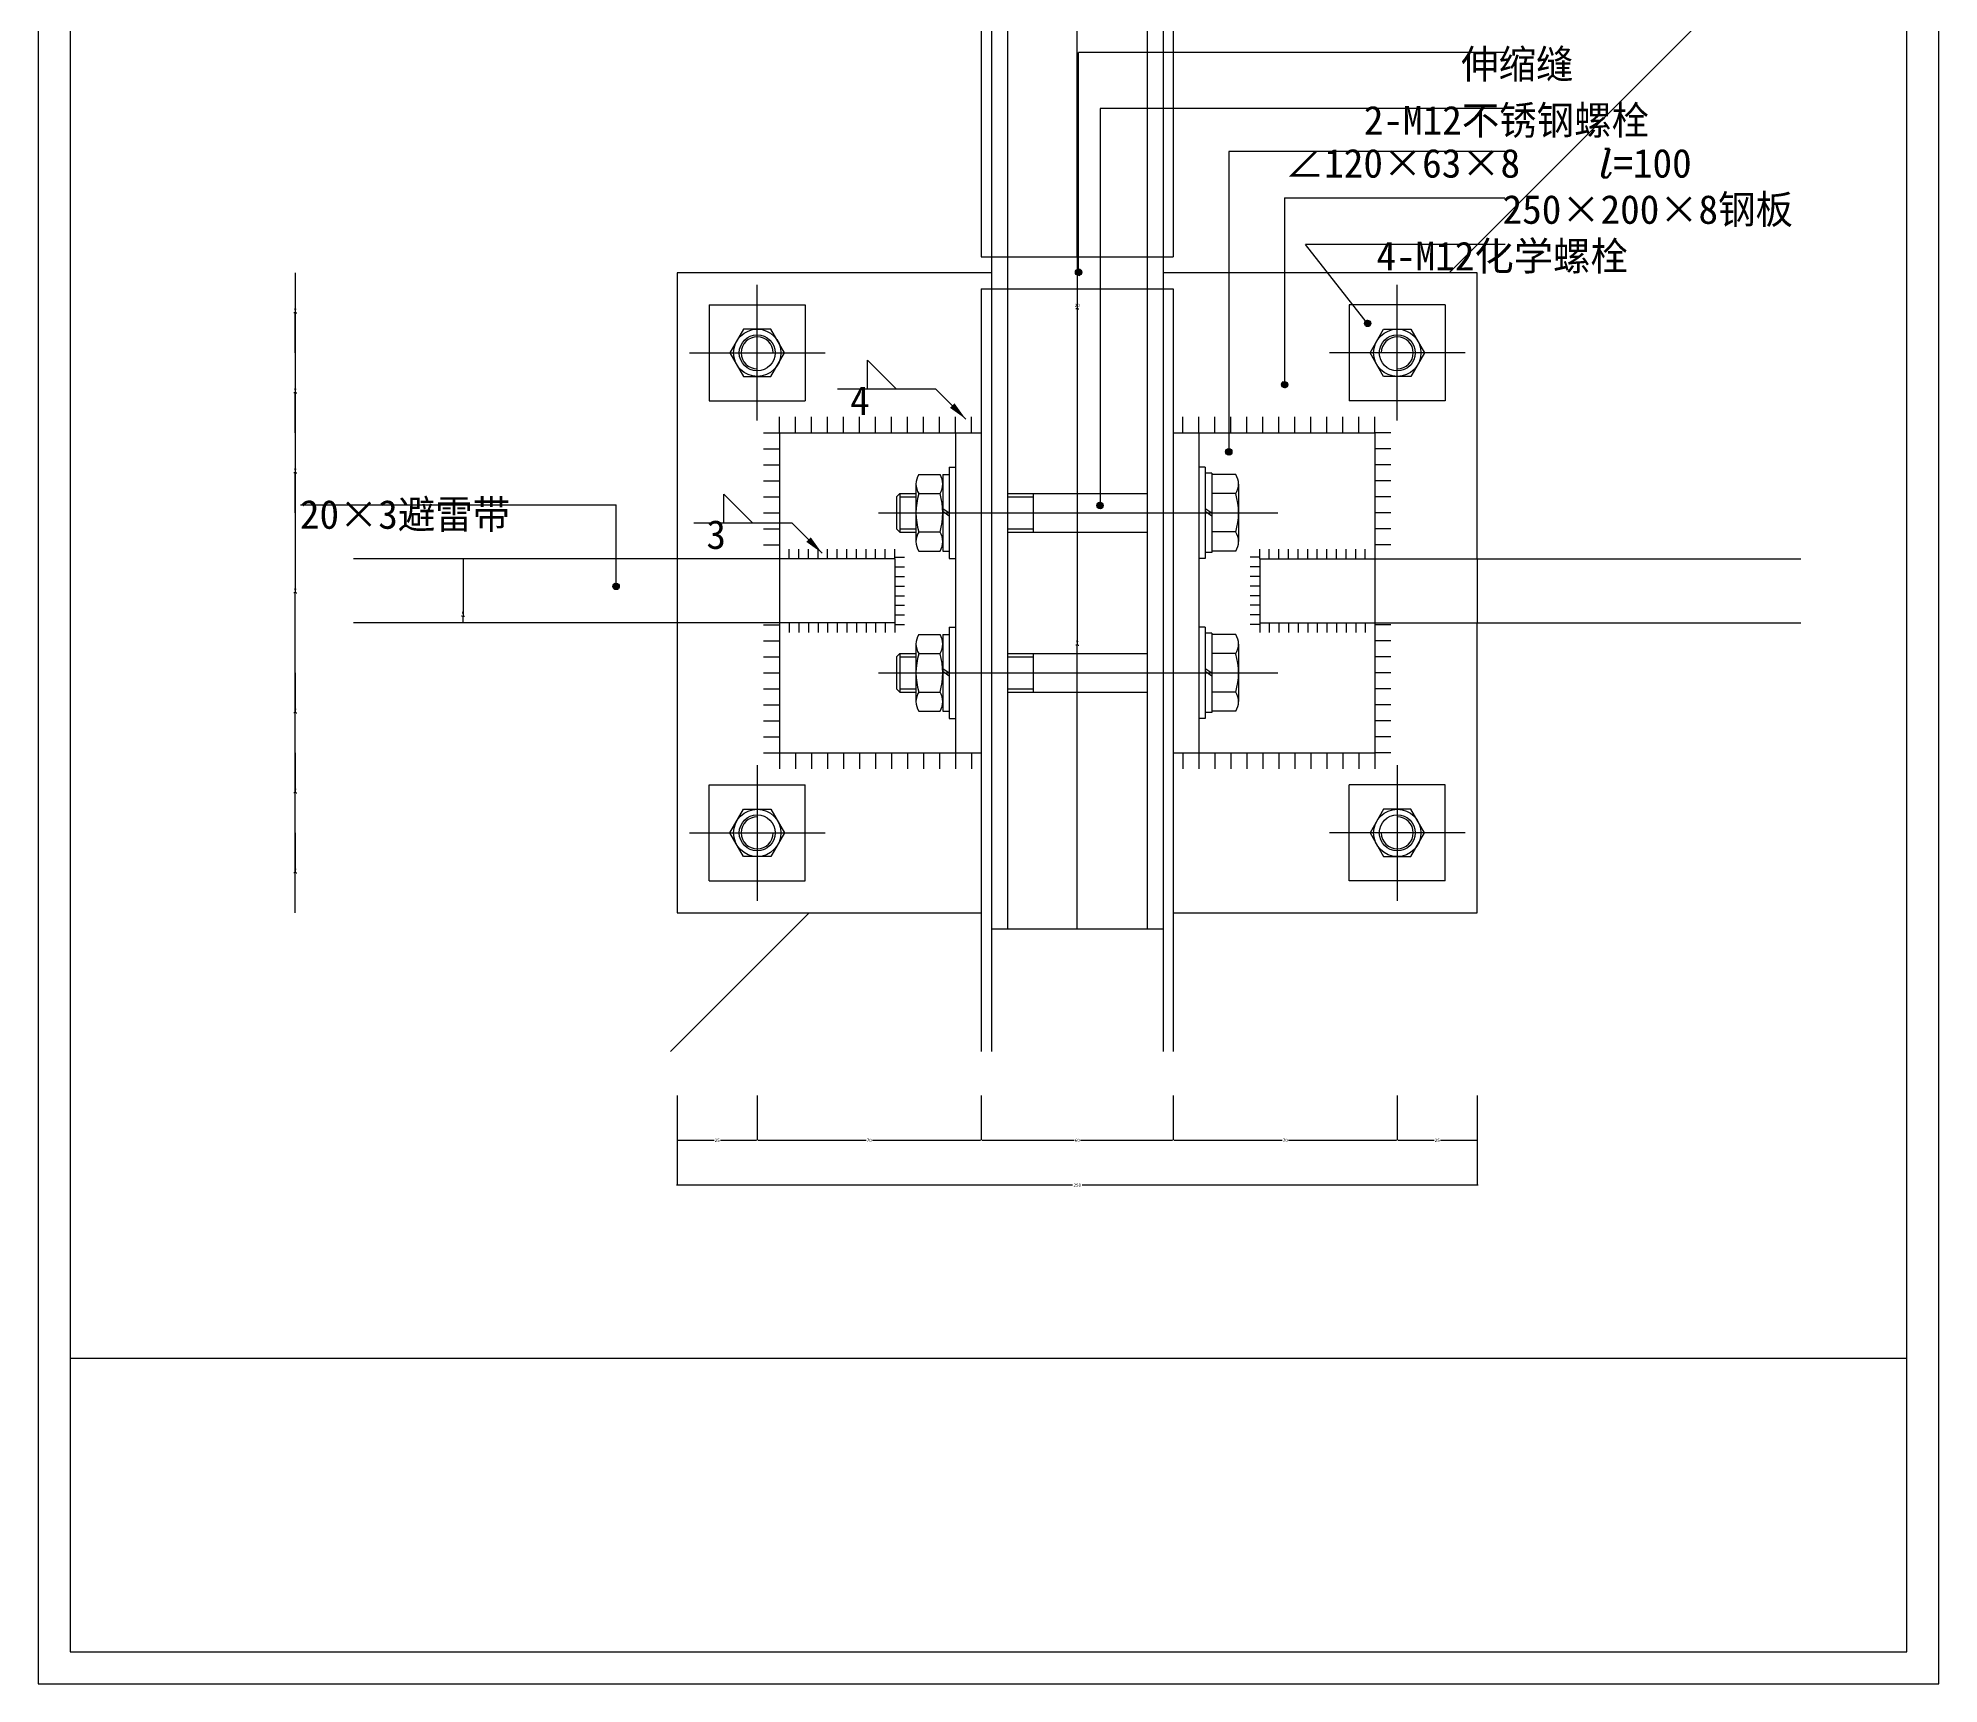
# Model space of a CAD drawing. Header units: metres. Extents: x 0 to 594, y 0 to 840.
# Drawn here: x 0 to 594, y 0 to 514 of the extents above; entities that cross this region are included whole.
import ezdxf

# ---------------------------------------------------------------- set-up
doc = ezdxf.new("R2010")
doc.units = ezdxf.units.M
for name, color, linetype in [('ASHADE', 1, 'Continuous'), ('图层1', 8, 'Continuous'), ('图框', 5, 'Continuous'), ('外形', 3, 'Continuous'), ('文字标注1', 4, 'Continuous'), ('轴线', 6, 'Continuous')]:
    doc.layers.add(name, color=color, linetype=linetype)
doc.dimstyles.get("Standard").update_dxf_attribs({"dimtxt": 2.5, "dimasz": 2.5, "dimexe": 1.25, "dimexo": 0.625, "dimtad": 1, "dimcen": 2.5, "dimazin": 3, "dimtfac": 1, "dimtmove": 0, "dimatfit": 3})

# ---------------------------------------------------------------- blocks, each defined once
blk = doc.blocks.new('_CLOSEDFILLED')
at = {"color": 0, "linetype": 'BYBLOCK'}
blk.add_solid([(-1, 0.2), (0, 0), (-1, -0.2)], dxfattribs=at)
blk = doc.blocks.new('*D6')
for p, q in [((80.39, 440.92), (80.39, 428.42)), ((80.14, 428.42), (79.89, 428.42)), ((80.39, 415.92), (80.39, 428.42)), ((80.39, 428.42), (80.39, 428.42)), ((80.64, 428.42), (80.89, 428.42))]:
    blk.add_line(p, q)
at = {"layer": 'Defpoints'}
for p in [(80.39, 440.92), (80.39, 428.42), (80.39, 415.92)]:
    blk.add_point(p, dxfattribs=at)
at = {"xscale": 0.25, "yscale": 0.25}
blk.add_blockref('_CLOSEDFILLED', (80.39, 428.42), dxfattribs=at)
at = {"xscale": 0.25, "yscale": 0.25, "rotation": 180}
blk.add_blockref('_CLOSEDFILLED', (80.39, 428.42), dxfattribs=at)
at = {"insert": (80.39, 429.545), "char_height": 1, "attachment_point": 5}
blk.add_mtext('0', dxfattribs=at)
blk = doc.blocks.new('*D7')
for p, q in [((80.39, 415.92), (80.39, 403.42)), ((80.14, 403.42), (79.89, 403.42)), ((80.39, 390.92), (80.39, 403.42)), ((80.39, 403.42), (80.39, 403.42)), ((80.64, 403.42), (80.89, 403.42))]:
    blk.add_line(p, q)
at = {"layer": 'Defpoints'}
for p in [(80.39, 415.92), (80.39, 403.42), (80.39, 390.92)]:
    blk.add_point(p, dxfattribs=at)
at = {"xscale": 0.25, "yscale": 0.25}
blk.add_blockref('_CLOSEDFILLED', (80.39, 403.42), dxfattribs=at)
at = {"xscale": 0.25, "yscale": 0.25, "rotation": 180}
blk.add_blockref('_CLOSEDFILLED', (80.39, 403.42), dxfattribs=at)
at = {"insert": (80.39, 404.545), "char_height": 1, "attachment_point": 5}
blk.add_mtext('0', dxfattribs=at)
blk = doc.blocks.new('*D8')
for p, q in [((80.39, 390.92), (80.39, 378.42)), ((80.14, 378.42), (79.89, 378.42)), ((80.39, 365.92), (80.39, 378.42)), ((80.39, 378.42), (80.39, 378.42)), ((80.64, 378.42), (80.89, 378.42))]:
    blk.add_line(p, q)
at = {"layer": 'Defpoints'}
for p in [(80.39, 390.92), (80.39, 378.42), (80.39, 365.92)]:
    blk.add_point(p, dxfattribs=at)
at = {"xscale": 0.25, "yscale": 0.25}
blk.add_blockref('_CLOSEDFILLED', (80.39, 378.42), dxfattribs=at)
at = {"xscale": 0.25, "yscale": 0.25, "rotation": 180}
blk.add_blockref('_CLOSEDFILLED', (80.39, 378.42), dxfattribs=at)
at = {"insert": (80.39, 379.545), "char_height": 1, "attachment_point": 5}
blk.add_mtext('0', dxfattribs=at)
blk = doc.blocks.new('*D9')
for p, q in [((80.39, 365.92), (80.39, 340.92)), ((80.14, 340.92), (79.89, 340.92)), ((80.39, 315.92), (80.39, 340.92)), ((80.39, 340.92), (80.39, 340.92)), ((80.64, 340.92), (80.89, 340.92))]:
    blk.add_line(p, q)
at = {"layer": 'Defpoints'}
for p in [(80.39, 365.92), (80.39, 340.92), (80.39, 315.92)]:
    blk.add_point(p, dxfattribs=at)
at = {"xscale": 0.25, "yscale": 0.25}
blk.add_blockref('_CLOSEDFILLED', (80.39, 340.92), dxfattribs=at)
at = {"xscale": 0.25, "yscale": 0.25, "rotation": 180}
blk.add_blockref('_CLOSEDFILLED', (80.39, 340.92), dxfattribs=at)
at = {"insert": (80.39, 342.045), "char_height": 1, "attachment_point": 5}
blk.add_mtext('0', dxfattribs=at)
blk = doc.blocks.new('*D10')
for p, q in [((80.39, 315.92), (80.39, 303.42)), ((80.14, 303.42), (79.89, 303.42)), ((80.39, 290.92), (80.39, 303.42)), ((80.39, 303.42), (80.39, 303.42)), ((80.64, 303.42), (80.89, 303.42))]:
    blk.add_line(p, q)
at = {"layer": 'Defpoints'}
for p in [(80.39, 315.92), (80.39, 303.42), (80.39, 290.92)]:
    blk.add_point(p, dxfattribs=at)
at = {"xscale": 0.25, "yscale": 0.25}
blk.add_blockref('_CLOSEDFILLED', (80.39, 303.42), dxfattribs=at)
at = {"xscale": 0.25, "yscale": 0.25, "rotation": 180}
blk.add_blockref('_CLOSEDFILLED', (80.39, 303.42), dxfattribs=at)
at = {"insert": (80.39, 304.545), "char_height": 1, "attachment_point": 5}
blk.add_mtext('0', dxfattribs=at)
blk = doc.blocks.new('*D11')
for p, q in [((80.39, 290.92), (80.39, 278.42)), ((80.14, 278.42), (79.89, 278.42)), ((80.39, 265.92), (80.39, 278.42)), ((80.39, 278.42), (80.39, 278.42)), ((80.64, 278.42), (80.89, 278.42))]:
    blk.add_line(p, q)
at = {"layer": 'Defpoints'}
for p in [(80.39, 290.92), (80.39, 278.42), (80.39, 265.92)]:
    blk.add_point(p, dxfattribs=at)
at = {"xscale": 0.25, "yscale": 0.25}
blk.add_blockref('_CLOSEDFILLED', (80.39, 278.42), dxfattribs=at)
at = {"xscale": 0.25, "yscale": 0.25, "rotation": 180}
blk.add_blockref('_CLOSEDFILLED', (80.39, 278.42), dxfattribs=at)
at = {"insert": (80.39, 279.545), "char_height": 1, "attachment_point": 5}
blk.add_mtext('0', dxfattribs=at)
blk = doc.blocks.new('*D12')
for p, q in [((80.39, 265.92), (80.39, 253.42)), ((80.14, 253.42), (79.89, 253.42)), ((80.39, 240.92), (80.39, 253.42)), ((80.39, 253.42), (80.39, 253.42)), ((80.64, 253.42), (80.89, 253.42))]:
    blk.add_line(p, q)
at = {"layer": 'Defpoints'}
for p in [(80.39, 265.92), (80.39, 253.42), (80.39, 240.92)]:
    blk.add_point(p, dxfattribs=at)
at = {"xscale": 0.25, "yscale": 0.25}
blk.add_blockref('_CLOSEDFILLED', (80.39, 253.42), dxfattribs=at)
at = {"xscale": 0.25, "yscale": 0.25, "rotation": 180}
blk.add_blockref('_CLOSEDFILLED', (80.39, 253.42), dxfattribs=at)
at = {"insert": (80.39, 254.545), "char_height": 1, "attachment_point": 5}
blk.add_mtext('0', dxfattribs=at)
blk = doc.blocks.new('*D13')
for p, q in [((80.39, 440.92), (80.39, 340.92)), ((80.14, 340.92), (79.89, 340.92)), ((80.39, 240.92), (80.39, 340.92)), ((80.39, 340.92), (80.39, 340.92)), ((80.64, 340.92), (80.89, 340.92))]:
    blk.add_line(p, q)
at = {"layer": 'Defpoints'}
for p in [(80.39, 440.92), (80.39, 340.92), (80.39, 240.92)]:
    blk.add_point(p, dxfattribs=at)
at = {"xscale": 0.25, "yscale": 0.25}
blk.add_blockref('_CLOSEDFILLED', (80.39, 340.92), dxfattribs=at)
at = {"xscale": 0.25, "yscale": 0.25, "rotation": 180}
blk.add_blockref('_CLOSEDFILLED', (80.39, 340.92), dxfattribs=at)
at = {"insert": (80.39, 342.045), "char_height": 1, "attachment_point": 5}
blk.add_mtext('0', dxfattribs=at)
blk = doc.blocks.new('*D14')
for p, q in [((324.74, 645.92), (324.74, 534.62)), ((324.49, 534.62), (324.24, 534.62)), ((324.74, 445.92), (324.74, 534.62)), ((324.74, 534.62), (324.74, 534.62)), ((324.99, 534.62), (325.24, 534.62))]:
    blk.add_line(p, q)
at = {"layer": 'Defpoints'}
for p in [(324.74, 645.92), (324.74, 534.62), (324.74, 445.92)]:
    blk.add_point(p, dxfattribs=at)
at = {"xscale": 0.25, "yscale": 0.25}
blk.add_blockref('_CLOSEDFILLED', (324.74, 534.62), dxfattribs=at)
at = {"xscale": 0.25, "yscale": 0.25, "rotation": 180}
blk.add_blockref('_CLOSEDFILLED', (324.74, 534.62), dxfattribs=at)
at = {"insert": (324.74, 535.745), "char_height": 1, "attachment_point": 5}
blk.add_mtext('0', dxfattribs=at)
blk = doc.blocks.new('*D15')
for p, q in [((324.74, 445.92), (324.74, 429.62)), ((324.74, 435.92), (324.74, 429.62)), ((324.49, 429.62), (324.24, 429.62)), ((324.74, 429.62), (324.74, 429.62)), ((324.99, 429.62), (325.24, 429.62))]:
    blk.add_line(p, q)
at = {"layer": 'Defpoints'}
for p in [(324.74, 445.92), (324.74, 435.92), (324.74, 429.62)]:
    blk.add_point(p, dxfattribs=at)
at = {"xscale": 0.25, "yscale": 0.25}
blk.add_blockref('_CLOSEDFILLED', (324.74, 429.62), dxfattribs=at)
at = {"xscale": 0.25, "yscale": 0.25, "rotation": 180}
blk.add_blockref('_CLOSEDFILLED', (324.74, 429.62), dxfattribs=at)
at = {"insert": (324.74, 430.745), "char_height": 1, "attachment_point": 5}
blk.add_mtext('20', dxfattribs=at)
blk = doc.blocks.new('*D16')
for p, q in [((324.74, 435.92), (324.74, 324.62)), ((324.49, 324.62), (324.24, 324.62)), ((324.74, 235.92), (324.74, 324.62)), ((324.74, 324.62), (324.74, 324.62)), ((324.99, 324.62), (325.24, 324.62))]:
    blk.add_line(p, q)
at = {"layer": 'Defpoints'}
for p in [(324.74, 435.92), (324.74, 324.62), (324.74, 235.92)]:
    blk.add_point(p, dxfattribs=at)
at = {"xscale": 0.25, "yscale": 0.25}
blk.add_blockref('_CLOSEDFILLED', (324.74, 324.62), dxfattribs=at)
at = {"xscale": 0.25, "yscale": 0.25, "rotation": 180}
blk.add_blockref('_CLOSEDFILLED', (324.74, 324.62), dxfattribs=at)
at = {"insert": (324.74, 325.745), "char_height": 1, "attachment_point": 5}
blk.add_mtext('0', dxfattribs=at)
blk = doc.blocks.new('*D17')
for p, q in [((199.74, 183.88), (199.74, 169.88)), ((224.74, 183.88), (224.74, 169.88)), ((199.99, 169.88), (211.24, 169.88)), ((213.24, 169.88), (224.49, 169.88))]:
    blk.add_line(p, q)
at = {"layer": 'Defpoints'}
for p in [(199.74, 183.88), (224.74, 183.88), (199.74, 169.88)]:
    blk.add_point(p, dxfattribs=at)
at = {"xscale": 0.25, "yscale": 0.25, "rotation": 180}
blk.add_blockref('_CLOSEDFILLED', (199.74, 169.88), dxfattribs=at)
at = {"xscale": 0.25, "yscale": 0.25}
blk.add_blockref('_CLOSEDFILLED', (224.74, 169.88), dxfattribs=at)
at = {"insert": (212.24, 169.88), "char_height": 1, "attachment_point": 5}
blk.add_mtext('25', dxfattribs=at)
blk = doc.blocks.new('*D18')
for p, q in [((224.74, 183.88), (224.74, 169.88)), ((294.74, 183.88), (294.74, 169.88)), ((224.99, 169.88), (258.74, 169.88)), ((260.74, 169.88), (294.49, 169.88))]:
    blk.add_line(p, q)
at = {"layer": 'Defpoints'}
for p in [(224.74, 183.88), (294.74, 183.88), (224.74, 169.88)]:
    blk.add_point(p, dxfattribs=at)
at = {"xscale": 0.25, "yscale": 0.25, "rotation": 180}
blk.add_blockref('_CLOSEDFILLED', (224.74, 169.88), dxfattribs=at)
at = {"xscale": 0.25, "yscale": 0.25}
blk.add_blockref('_CLOSEDFILLED', (294.74, 169.88), dxfattribs=at)
at = {"insert": (259.74, 169.88), "char_height": 1, "attachment_point": 5}
blk.add_mtext('70', dxfattribs=at)
blk = doc.blocks.new('*D19')
for p, q in [((294.74, 183.88), (294.74, 169.88)), ((354.74, 183.88), (354.74, 169.88)), ((294.99, 169.88), (323.74, 169.88)), ((325.74, 169.88), (354.49, 169.88))]:
    blk.add_line(p, q)
at = {"layer": 'Defpoints'}
for p in [(294.74, 183.88), (354.74, 183.88), (294.74, 169.88)]:
    blk.add_point(p, dxfattribs=at)
at = {"xscale": 0.25, "yscale": 0.25, "rotation": 180}
blk.add_blockref('_CLOSEDFILLED', (294.74, 169.88), dxfattribs=at)
at = {"xscale": 0.25, "yscale": 0.25}
blk.add_blockref('_CLOSEDFILLED', (354.74, 169.88), dxfattribs=at)
at = {"insert": (324.74, 169.88), "char_height": 1, "attachment_point": 5}
blk.add_mtext('60', dxfattribs=at)
blk = doc.blocks.new('*D20')
for p, q in [((354.74, 183.88), (354.74, 169.88)), ((424.74, 183.88), (424.74, 169.88)), ((354.99, 169.88), (388.74, 169.88)), ((390.74, 169.88), (424.49, 169.88))]:
    blk.add_line(p, q)
at = {"layer": 'Defpoints'}
for p in [(354.74, 183.88), (424.74, 183.88), (354.74, 169.88)]:
    blk.add_point(p, dxfattribs=at)
at = {"xscale": 0.25, "yscale": 0.25, "rotation": 180}
blk.add_blockref('_CLOSEDFILLED', (354.74, 169.88), dxfattribs=at)
at = {"xscale": 0.25, "yscale": 0.25}
blk.add_blockref('_CLOSEDFILLED', (424.74, 169.88), dxfattribs=at)
at = {"insert": (389.74, 169.88), "char_height": 1, "attachment_point": 5}
blk.add_mtext('70', dxfattribs=at)
blk = doc.blocks.new('*D21')
for p, q in [((424.74, 183.88), (424.74, 169.88)), ((449.74, 183.88), (449.74, 169.88)), ((424.99, 169.88), (436.24, 169.88)), ((438.24, 169.88), (449.49, 169.88))]:
    blk.add_line(p, q)
at = {"layer": 'Defpoints'}
for p in [(424.74, 183.88), (449.74, 183.88), (424.74, 169.88)]:
    blk.add_point(p, dxfattribs=at)
at = {"xscale": 0.25, "yscale": 0.25, "rotation": 180}
blk.add_blockref('_CLOSEDFILLED', (424.74, 169.88), dxfattribs=at)
at = {"xscale": 0.25, "yscale": 0.25}
blk.add_blockref('_CLOSEDFILLED', (449.74, 169.88), dxfattribs=at)
at = {"insert": (437.24, 169.88), "char_height": 1, "attachment_point": 5}
blk.add_mtext('25', dxfattribs=at)
blk = doc.blocks.new('*D22')
for p, q in [((199.74, 183.88), (199.74, 155.88)), ((449.74, 183.88), (449.74, 155.88)), ((323.24, 155.88), (199.49, 155.88)), ((449.99, 155.88), (326.24, 155.88))]:
    blk.add_line(p, q)
at = {"layer": 'Defpoints'}
for p in [(199.74, 183.88), (449.74, 183.88), (449.74, 155.88)]:
    blk.add_point(p, dxfattribs=at)
at = {"xscale": 0.25, "yscale": 0.25}
blk.add_blockref('_CLOSEDFILLED', (199.74, 155.88), dxfattribs=at)
at = {"xscale": 0.25, "yscale": 0.25, "rotation": 180}
blk.add_blockref('_CLOSEDFILLED', (449.74, 155.88), dxfattribs=at)
at = {"insert": (324.74, 155.88), "char_height": 1, "attachment_point": 5}
blk.add_mtext('250', dxfattribs=at)
blk = doc.blocks.new('*D23')
for p, q in [((132.81, 351.57), (132.81, 333.59)), ((132.56, 333.59), (132.31, 333.59)), ((132.81, 331.57), (132.81, 333.59)), ((132.81, 333.59), (132.81, 333.59)), ((133.06, 333.59), (133.31, 333.59))]:
    blk.add_line(p, q)
at = {"layer": 'Defpoints'}
for p in [(132.81, 351.57), (132.81, 333.59), (132.81, 331.57)]:
    blk.add_point(p, dxfattribs=at)
at = {"xscale": 0.25, "yscale": 0.25}
blk.add_blockref('_CLOSEDFILLED', (132.81, 333.59), dxfattribs=at)
at = {"xscale": 0.25, "yscale": 0.25, "rotation": 180}
blk.add_blockref('_CLOSEDFILLED', (132.81, 333.59), dxfattribs=at)
at = {"insert": (132.81, 334.715), "char_height": 1, "attachment_point": 5}
blk.add_mtext('0', dxfattribs=at)

msp = doc.modelspace()

# ---------------------------------------------------------------- hatches: boundary and pattern name
at = {"layer": 'ASHADE'}
h = msp.add_hatch(dxfattribs=at)
h.set_pattern_fill('SOLID')
h.paths.add_polyline_path([(324.15, 441.08, 1), (326.15, 441.08, 1)])
h = msp.add_hatch(dxfattribs=at)
h.set_pattern_fill('SOLID')
h.paths.add_polyline_path([(414.47, 425.1, 1), (416.47, 425.1, 1)])
h = msp.add_hatch(dxfattribs=at)
h.set_pattern_fill('SOLID')
h.paths.add_polyline_path([(388.53, 405.95, 1), (390.53, 405.95, 1)])
h = msp.add_hatch(dxfattribs=at)
h.set_pattern_fill('SOLID')
h.paths.add_polyline_path([(371.08, 384.96, 1), (373.08, 384.96, 1)])
h = msp.add_hatch(dxfattribs=at)
h.set_pattern_fill('SOLID')
h.paths.add_polyline_path([(330.85, 368.21, 1), (332.85, 368.21, 1)])
h = msp.add_hatch(dxfattribs=at)
h.set_pattern_fill('SOLID')
h.paths.add_polyline_path([(179.64, 342.93, 1), (181.64, 342.93, 1)])
at = {"layer": '图层1'}
h = msp.add_hatch(dxfattribs=at)
h.set_pattern_fill('ANSI31,_O', scale=200)
h.set_pattern_definition([(45, (0, 0), (-449, 449), [])])
h.paths.add_polyline_path([(294.74, 744.34), (98.6, 744.34), (98.6, 704.62), (134.74, 704.62), (134.74, 711.62), (160.14, 711.62), (160.14, 713.22), (160.94, 713.22), (160.94, 718.02, -0.3), (163.34, 719.62), (176.14, 719.62, -0.3), (178.54, 718.02), (178.54, 713.22), (179.34, 713.22), (179.34, 711.62), (204.74, 711.62), (204.74, 704.62), (247.14, 704.62), (247.14, 705.82), (247.74, 705.82), (247.74, 709.42, -0.3), (249.54, 710.62), (259.14, 710.62, -0.3), (260.94, 709.42), (260.94, 705.82), (261.54, 705.82), (261.54, 704.62), (266.41, 704.62), (266.41, 705.82), (267.01, 705.82), (267.01, 709.42, -0.3), (268.81, 710.62), (278.41, 710.62, -0.3), (280.21, 709.42), (280.21, 705.82), (280.81, 705.82), (280.81, 704.62), (293.74, 704.62), (293.74, 701.62), (294.74, 701.62)])
h.paths.add_polyline_path([(550.88, 744.34), (354.74, 744.34), (354.74, 701.62), (355.74, 701.62), (355.74, 704.62), (368.66, 704.62), (368.66, 705.82), (369.26, 705.82), (369.26, 709.42, -0.3), (371.06, 710.62), (380.66, 710.62, -0.3), (382.46, 709.42), (382.46, 705.82), (383.06, 705.82), (383.06, 704.62), (387.93, 704.62), (387.93, 705.82), (388.53, 705.82), (388.53, 709.42, -0.3), (390.33, 710.62), (399.93, 710.62, -0.3), (401.73, 709.42), (401.73, 705.82), (402.33, 705.82), (402.33, 704.62), (444.74, 704.62), (444.74, 711.62), (470.14, 711.62), (470.14, 713.22), (470.94, 713.22), (470.94, 718.02, -0.3), (473.34, 719.62), (486.14, 719.62, -0.3), (488.54, 718.02), (488.54, 713.22), (489.34, 713.22), (489.34, 711.62), (514.74, 711.62), (514.74, 704.62), (550.88, 704.62)])
h.paths.add_polyline_path([(550.88, 644.62), (514.74, 644.62), (514.74, 637.62), (487.44, 637.62), (487.44, 635.62), (488.52, 635.62), (488.52, 629.23, -0.3), (486.12, 627.63), (483.72, 627.63), (483.72, 626.03), (482.52, 624.83), (476.92, 624.83), (475.72, 626.03), (475.72, 627.63), (473.32, 627.63, -0.3), (470.92, 629.23), (470.92, 635.62), (472, 635.62), (472, 637.62), (444.74, 637.62), (444.74, 644.62), (355.74, 644.62), (355.74, 651.62), (354.74, 651.62), (354.74, 445.92), (351.54, 445.92), (351.54, 440.92), (449.74, 440.92), (449.74, 351.57), (550.88, 351.57)])
h.paths.add_polyline_path([(294.74, 651.62), (293.74, 651.62), (293.74, 644.62), (208.22, 644.62), (208.22, 558.42), (98.6, 558.42), (98.6, 368.42), (180.64, 368.42), (180.64, 351.57), (199.74, 351.57), (199.74, 440.92), (297.94, 440.92), (297.94, 445.92), (294.74, 445.92)])
h.paths.add_polyline_path([(199.74, 331.57), (98.6, 331.57), (98.6, 197.64), (294.74, 197.64), (294.74, 240.92), (199.74, 240.92)])
h.paths.add_polyline_path([(550.88, 331.57), (449.74, 331.57), (449.74, 240.92), (354.74, 240.92), (354.74, 197.64), (550.88, 197.64)])

# ---------------------------------------------------------------- linework, layer by layer
for p, q in [((297.94, 445.92), (297.94, 435.92)), ((351.54, 445.92), (351.54, 435.92)), ((284.74, 380.23), (284.74, 351.61)), ((284.74, 380.23), (286.74, 380.23)), ((286.74, 380.23), (286.74, 351.61)), ((362.74, 380.23), (362.74, 351.61)), ((364.74, 380.23), (362.74, 380.23)), ((364.74, 380.23), (364.74, 351.61)), ((274.34, 374.92), (274.34, 356.93)), ((275.2, 377.91), (281.87, 377.91)), ((282.74, 377.91), (282.74, 353.93)), ((282.74, 377.91), (284.74, 377.91)), ((366.74, 378.28), (364.74, 378.28)), ((366.74, 378.28), (366.74, 353.56)), ((374.27, 377.91), (366.74, 377.91)), ((375.14, 374.92), (375.14, 356.93)), ((268.29, 370.92), (269.29, 371.92)), ((268.29, 370.92), (268.29, 360.92)), ((269.29, 371.92), (269.29, 359.92)), ((269.29, 371.92), (274.34, 371.92)), ((269.29, 370.92), (274.34, 370.92)), ((275.2, 371.92), (281.87, 371.92)), ((302.94, 371.92), (346.54, 371.92)), ((302.94, 370.92), (310.94, 370.92)), ((310.94, 371.92), (310.94, 359.92)), ((374.27, 371.92), (366.74, 371.92)), ((282.74, 367.31), (284.74, 365.92)), ((282.74, 366.4), (284.74, 365.02)), ((364.74, 367.31), (366.74, 365.92)), ((364.74, 366.4), (366.74, 365.02)), ((268.29, 360.92), (269.29, 359.92)), ((269.29, 360.92), (274.34, 360.92)), ((269.29, 359.92), (274.34, 359.92)), ((275.2, 359.93), (281.87, 359.93)), ((302.94, 360.92), (310.94, 360.92)), ((302.94, 359.92), (346.54, 359.92)), ((374.27, 359.93), (366.74, 359.93)), ((275.2, 353.93), (281.87, 353.93)), ((282.74, 353.93), (284.74, 353.93)), ((284.74, 351.61), (286.74, 351.61)), ((364.74, 351.61), (362.74, 351.61)), ((366.74, 353.56), (364.74, 353.56)), ((374.27, 353.93), (366.74, 353.93)), ((275.2, 327.91), (281.87, 327.91)), ((282.74, 327.91), (282.74, 303.93)), ((282.74, 327.91), (284.74, 327.91)), ((284.74, 330.23), (284.74, 301.61)), ((284.74, 330.23), (286.74, 330.23)), ((286.74, 330.23), (286.74, 301.61)), ((362.74, 330.23), (362.74, 301.61)), ((364.74, 330.23), (362.74, 330.23)), ((364.74, 330.23), (364.74, 301.61)), ((366.74, 328.28), (364.74, 328.28)), ((366.74, 328.28), (366.74, 303.56)), ((374.27, 327.91), (366.74, 327.91)), ((268.29, 320.92), (269.29, 321.92)), ((268.29, 320.92), (268.29, 310.92)), ((269.29, 321.92), (274.34, 321.92)), ((269.29, 321.92), (269.29, 309.92)), ((269.29, 320.92), (274.34, 320.92)), ((274.34, 324.92), (274.34, 306.93)), ((275.2, 321.92), (281.87, 321.92)), ((302.94, 321.92), (346.54, 321.92)), ((302.94, 320.92), (310.94, 320.92)), ((310.94, 321.92), (310.94, 309.92)), ((374.27, 321.92), (366.74, 321.92)), ((375.14, 324.92), (375.14, 306.93)), ((282.74, 317.31), (284.74, 315.92)), ((282.74, 316.4), (284.74, 315.02)), ((364.74, 317.31), (366.74, 315.92)), ((364.74, 316.4), (366.74, 315.02)), ((268.29, 310.92), (269.29, 309.92)), ((269.29, 310.92), (274.34, 310.92)), ((269.29, 309.92), (274.34, 309.92)), ((275.2, 309.93), (281.87, 309.93)), ((302.94, 310.92), (310.94, 310.92)), ((302.94, 309.92), (346.54, 309.92)), ((374.27, 309.93), (366.74, 309.93)), ((275.2, 303.93), (281.87, 303.93)), ((282.74, 303.93), (284.74, 303.93)), ((366.74, 303.56), (364.74, 303.56)), ((374.27, 303.93), (366.74, 303.93)), ((284.74, 301.61), (286.74, 301.61)), ((364.74, 301.61), (362.74, 301.61))]:
    msp.add_line(p, q)
for centre in [(224.74, 415.92), (424.74, 415.92), (224.74, 265.92), (424.74, 265.92)]:
    msp.add_circle(centre, 7.39)
for centre, radius, start, end in [((279.97, 374.92), 5.63, 147.86, 212.14), ((277.1, 374.92), 5.63, 327.86, 32.14), ((369.5, 374.92), 5.63, 327.86, 32.14), ((295.58, 365.92), 21.24, 163.61, 196.39), ((261.49, 365.92), 21.24, 343.61, 16.39), ((353.89, 365.92), 21.24, 343.61, 16.39), ((279.97, 356.93), 5.63, 147.86, 212.14), ((275.2, 359.93), 0, 295.73, 0), ((277.1, 356.93), 5.63, 327.86, 32.14), ((369.5, 356.93), 5.63, 327.86, 32.14), ((374.27, 359.93), 0, 180, 244.27), ((279.97, 324.92), 5.63, 147.86, 212.14), ((277.1, 324.92), 5.63, 327.86, 32.14), ((369.5, 324.92), 5.63, 327.86, 32.14), ((295.58, 315.92), 21.24, 163.61, 196.39), ((261.49, 315.92), 21.24, 343.61, 16.39), ((353.89, 315.92), 21.24, 343.61, 16.39), ((279.97, 306.93), 5.63, 147.86, 212.14), ((275.2, 309.93), 0, 295.73, 0), ((277.1, 306.93), 5.63, 327.86, 32.14), ((369.5, 306.93), 5.63, 327.86, 32.14), ((374.27, 309.93), 0, 180, 244.27)]:
    msp.add_arc(centre, radius, start, end)
at = {"layer": 'ASHADE'}
for p, q in [((458.41, 509.78), (325.15, 509.78)), ((325.15, 441.08), (325.15, 509.78)), ((458.41, 492.24), (331.85, 492.24)), ((331.85, 492.24), (331.85, 368.21)), ((458.41, 478.81), (372.08, 478.81)), ((372.08, 478.81), (372.08, 384.96)), ((389.53, 464.38), (458.3, 464.38)), ((389.53, 464.38), (389.53, 405.95)), ((458.41, 449.8), (396.04, 449.8)), ((415.47, 425.1), (396.04, 449.8)), ((259.22, 404.71), (259.22, 413.63)), ((259.22, 413.63), (268.15, 404.71)), ((249.84, 404.71), (280.41, 404.71)), ((289.9, 395.21), (280.41, 404.71)), ((82.03, 368.42), (180.64, 368.42)), ((180.64, 342.93), (180.64, 368.42)), ((214.32, 371.75), (223.24, 362.82)), ((214.32, 362.82), (214.32, 371.75)), ((204.94, 362.82), (235.5, 362.82)), ((245, 353.32), (235.5, 362.82))]:
    msp.add_line(p, q, dxfattribs=at)
for centre in [(325.15, 441.08), (415.47, 425.1), (389.53, 405.95), (372.08, 384.96), (331.85, 368.21), (180.64, 342.93)]:
    msp.add_circle(centre, 1, dxfattribs=at)
for centre, start, end in [((224.74, 415.92), 0, 270), ((424.74, 415.92), 270, 180), ((224.74, 265.92), 90, 0), ((424.74, 265.92), 180, 90)]:
    msp.add_arc(centre, 5, start, end, dxfattribs=at)
for points in [[(286.37, 400.16), (284.95, 398.74), (289.9, 395.21)], [(241.47, 358.27), (240.05, 356.86), (245, 353.32)]]:
    msp.add_solid(points, dxfattribs=at)
at = {"layer": '图层1'}
for p, q in [((0, 840), (0, 0)), ((594, 0), (594, 840)), ((297.94, 744.34), (297.94, 445.92)), ((351.54, 744.34), (351.54, 445.92)), ((302.94, 645.92), (302.94, 235.92)), ((346.54, 645.92), (346.54, 235.92)), ((297.94, 435.92), (297.94, 197.64)), ((351.54, 435.92), (351.54, 197.64)), ((231.74, 390.92), (231.74, 395.92)), ((236.74, 390.92), (236.74, 395.92)), ((241.74, 390.92), (241.74, 395.92)), ((246.74, 390.92), (246.74, 395.92)), ((251.74, 390.92), (251.74, 395.92)), ((256.74, 390.92), (256.74, 395.92)), ((261.74, 390.92), (261.74, 395.92)), ((266.74, 390.92), (266.74, 395.92)), ((271.74, 390.92), (271.74, 395.92)), ((276.74, 390.92), (276.74, 395.92)), ((281.74, 390.92), (281.74, 395.92)), ((286.74, 390.92), (286.74, 395.92)), ((291.74, 390.92), (291.74, 395.92)), ((357.74, 390.92), (357.74, 395.92)), ((362.74, 390.92), (362.74, 395.92)), ((367.74, 390.92), (367.74, 395.92)), ((372.74, 390.92), (372.74, 395.92)), ((377.74, 390.92), (377.74, 395.92)), ((382.74, 390.92), (382.74, 395.92)), ((387.74, 390.92), (387.74, 395.92)), ((392.74, 390.92), (392.74, 395.92)), ((397.74, 390.92), (397.74, 395.92)), ((402.74, 390.92), (402.74, 395.92)), ((407.74, 390.92), (407.74, 395.92)), ((412.74, 390.92), (412.74, 395.92)), ((417.74, 390.92), (417.74, 395.92)), ((226.74, 390.92), (231.74, 390.92)), ((422.74, 390.92), (417.74, 390.92)), ((226.74, 385.92), (231.74, 385.92)), ((226.74, 380.92), (231.74, 380.92)), ((422.74, 385.92), (417.74, 385.92)), ((422.74, 380.92), (417.74, 380.92)), ((226.74, 375.92), (231.74, 375.92)), ((422.74, 375.92), (417.74, 375.92)), ((226.74, 370.92), (231.74, 370.92)), ((422.74, 370.92), (417.74, 370.92)), ((226.74, 365.92), (231.74, 365.92)), ((422.74, 365.92), (417.74, 365.92)), ((226.74, 360.92), (231.74, 360.92)), ((422.74, 360.92), (417.74, 360.92)), ((199.74, 351.57), (199.74, 331.57)), ((226.74, 355.92), (231.74, 355.92)), ((231.74, 351.57), (231.74, 331.57)), ((234.74, 351.57), (234.74, 354.57)), ((237.74, 351.57), (237.74, 354.57)), ((240.74, 351.57), (240.74, 354.57)), ((243.74, 351.57), (243.74, 354.57)), ((246.74, 351.57), (246.74, 354.57)), ((249.74, 351.57), (249.74, 354.57)), ((252.74, 351.57), (252.74, 354.57)), ((255.74, 351.57), (255.74, 354.57)), ((258.74, 351.57), (258.74, 354.57)), ((261.74, 351.57), (261.74, 354.57)), ((264.74, 351.57), (264.74, 354.57)), ((267.74, 351.57), (267.74, 354.57)), ((267.74, 352.02), (270.74, 352.02)), ((381.74, 352.02), (378.74, 352.02)), ((381.74, 351.57), (381.74, 354.57)), ((384.74, 351.57), (384.74, 354.57)), ((387.74, 351.57), (387.74, 354.57)), ((390.74, 351.57), (390.74, 354.57)), ((393.74, 351.57), (393.74, 354.57)), ((396.74, 351.57), (396.74, 354.57)), ((399.74, 351.57), (399.74, 354.57)), ((402.74, 351.57), (402.74, 354.57)), ((405.74, 351.57), (405.74, 354.57)), ((408.74, 351.57), (408.74, 354.57)), ((411.74, 351.57), (411.74, 354.57)), ((414.74, 351.57), (414.74, 354.57)), ((422.74, 355.92), (417.74, 355.92)), ((417.74, 351.57), (417.74, 331.57)), ((449.74, 351.57), (449.74, 331.57)), ((267.74, 349.02), (270.74, 349.02)), ((267.74, 346.02), (270.74, 346.02)), ((381.74, 349.02), (378.74, 349.02)), ((381.74, 346.02), (378.74, 346.02)), ((267.74, 343.02), (270.74, 343.02)), ((267.74, 340.02), (270.74, 340.02)), ((381.74, 343.02), (378.74, 343.02)), ((381.74, 340.02), (378.74, 340.02)), ((267.74, 337.02), (270.74, 337.02)), ((267.74, 334.02), (270.74, 334.02)), ((381.74, 337.02), (378.74, 337.02)), ((381.74, 334.02), (378.74, 334.02)), ((226.74, 330.92), (231.74, 330.92)), ((234.74, 331.57), (234.74, 328.57)), ((237.74, 331.57), (237.74, 328.57)), ((240.74, 331.57), (240.74, 328.57)), ((243.74, 331.57), (243.74, 328.57)), ((246.74, 331.57), (246.74, 328.57)), ((249.74, 331.57), (249.74, 328.57)), ((252.74, 331.57), (252.74, 328.57)), ((255.74, 331.57), (255.74, 328.57)), ((258.74, 331.57), (258.74, 328.57)), ((261.74, 331.57), (261.74, 328.57)), ((264.74, 331.57), (264.74, 328.57)), ((267.74, 331.57), (267.74, 328.57)), ((267.74, 331.02), (270.74, 331.02)), ((381.74, 331.02), (378.74, 331.02)), ((381.74, 331.57), (381.74, 328.57)), ((384.74, 331.57), (384.74, 328.57)), ((387.74, 331.57), (387.74, 328.57)), ((390.74, 331.57), (390.74, 328.57)), ((393.74, 331.57), (393.74, 328.57)), ((396.74, 331.57), (396.74, 328.57)), ((399.74, 331.57), (399.74, 328.57)), ((402.74, 331.57), (402.74, 328.57)), ((405.74, 331.57), (405.74, 328.57)), ((408.74, 331.57), (408.74, 328.57)), ((411.74, 331.57), (411.74, 328.57)), ((414.74, 331.57), (414.74, 328.57)), ((422.74, 330.92), (417.74, 330.92)), ((226.74, 325.92), (231.74, 325.92)), ((226.74, 320.92), (231.74, 320.92)), ((422.74, 325.92), (417.74, 325.92)), ((422.74, 320.92), (417.74, 320.92)), ((226.74, 315.92), (231.74, 315.92)), ((422.74, 315.92), (417.74, 315.92)), ((226.74, 310.92), (231.74, 310.92)), ((422.74, 310.92), (417.74, 310.92)), ((226.74, 305.92), (231.74, 305.92)), ((422.74, 305.92), (417.74, 305.92)), ((226.74, 300.92), (231.74, 300.92)), ((422.74, 300.92), (417.74, 300.92)), ((226.74, 295.92), (231.74, 295.92)), ((422.74, 295.92), (417.74, 295.92)), ((226.74, 290.92), (231.74, 290.92)), ((231.74, 290.92), (231.74, 285.92)), ((236.74, 290.92), (236.74, 285.92)), ((241.74, 290.92), (241.74, 285.92)), ((246.74, 290.92), (246.74, 285.92)), ((251.74, 290.92), (251.74, 285.92)), ((256.74, 290.92), (256.74, 285.92)), ((261.74, 290.92), (261.74, 285.92)), ((266.74, 290.92), (266.74, 285.92)), ((271.74, 290.92), (271.74, 285.92)), ((276.74, 290.92), (276.74, 285.92)), ((281.74, 290.92), (281.74, 285.92)), ((286.74, 290.92), (286.74, 285.92)), ((291.74, 290.92), (291.74, 285.92)), ((357.74, 290.92), (357.74, 285.92)), ((362.74, 290.92), (362.74, 285.92)), ((367.74, 290.92), (367.74, 285.92)), ((372.74, 290.92), (372.74, 285.92)), ((377.74, 290.92), (377.74, 285.92)), ((382.74, 290.92), (382.74, 285.92)), ((387.74, 290.92), (387.74, 285.92)), ((392.74, 290.92), (392.74, 285.92)), ((397.74, 290.92), (397.74, 285.92)), ((402.74, 290.92), (402.74, 285.92)), ((407.74, 290.92), (407.74, 285.92)), ((412.74, 290.92), (412.74, 285.92)), ((422.74, 290.92), (417.74, 290.92)), ((417.74, 290.92), (417.74, 285.92)), ((297.94, 235.92), (351.54, 235.92)), ((0, 0), (594, 0))]:
    msp.add_line(p, q, dxfattribs=at)
at = {"layer": '图框'}
for p, q in [((10, 830), (10, 10)), ((584, 10), (584, 830)), ((10, 10), (584, 10))]:
    msp.add_line(p, q, dxfattribs=at)
at = {"layer": '外形'}
for p, q in [((294.74, 744.34), (294.74, 445.92)), ((354.74, 744.34), (354.74, 445.92)), ((294.74, 445.92), (354.74, 445.92)), ((199.74, 440.92), (199.74, 351.57)), ((297.94, 440.92), (199.74, 440.92)), ((449.74, 440.92), (351.54, 440.92)), ((449.74, 351.57), (449.74, 440.92)), ((294.74, 435.92), (354.74, 435.92)), ((294.74, 435.92), (294.74, 197.64)), ((354.74, 435.92), (354.74, 197.64)), ((199.74, 331.57), (199.74, 240.92)), ((449.74, 240.92), (449.74, 331.57)), ((199.74, 240.92), (294.74, 240.92)), ((354.74, 240.92), (449.74, 240.92)), ((10, 101.84), (584, 101.84))]:
    msp.add_line(p, q, dxfattribs=at)
at = {"layer": '文字标注1'}
for p, q in [((209.74, 430.92), (209.74, 400.92)), ((209.74, 430.92), (239.74, 430.92)), ((239.74, 430.92), (239.74, 400.92)), ((439.74, 430.92), (409.74, 430.92)), ((409.74, 430.92), (409.74, 400.92)), ((439.74, 430.92), (439.74, 400.92)), ((209.74, 400.92), (239.74, 400.92)), ((439.74, 400.92), (409.74, 400.92)), ((231.74, 390.92), (294.74, 390.92)), ((231.74, 390.92), (231.74, 351.57)), ((286.74, 390.92), (286.74, 290.92)), ((294.74, 390.92), (294.74, 290.92)), ((354.74, 390.92), (417.74, 390.92)), ((354.74, 390.92), (354.74, 290.92)), ((362.74, 390.92), (362.74, 290.92)), ((417.74, 390.92), (417.74, 351.57)), ((267.74, 351.57), (98.6, 351.57)), ((267.74, 351.57), (267.74, 331.57)), ((381.74, 351.57), (381.74, 331.57)), ((381.74, 351.57), (550.88, 351.57)), ((267.74, 331.57), (98.6, 331.57)), ((231.74, 331.57), (231.74, 290.92)), ((381.74, 331.57), (550.88, 331.57)), ((417.74, 331.57), (417.74, 290.92)), ((231.74, 290.92), (294.74, 290.92)), ((354.74, 290.92), (417.74, 290.92)), ((209.74, 280.92), (239.74, 280.92)), ((209.74, 250.92), (209.74, 280.92)), ((239.74, 250.92), (239.74, 280.92)), ((439.74, 280.92), (409.74, 280.92)), ((409.74, 250.92), (409.74, 280.92)), ((439.74, 250.92), (439.74, 280.92)), ((209.74, 250.92), (239.74, 250.92)), ((439.74, 250.92), (409.74, 250.92))]:
    msp.add_line(p, q, dxfattribs=at)
for points in [[(229, 408.54), (233.27, 415.92), (229, 423.31), (220.47, 423.31), (216.21, 415.92), (220.47, 408.54)], [(420.47, 408.54), (416.21, 415.92), (420.47, 423.31), (429, 423.31), (433.27, 415.92), (429, 408.54)], [(229, 273.31), (233.27, 265.92), (229, 258.54), (220.47, 258.54), (216.21, 265.92), (220.47, 273.31)], [(420.47, 273.31), (416.21, 265.92), (420.47, 258.54), (429, 258.54), (433.27, 265.92), (429, 273.31)]]:
    msp.add_lwpolyline(points, close=True, dxfattribs=at)
for centre in [(224.74, 415.92), (424.74, 415.92), (224.74, 265.92), (424.74, 265.92)]:
    msp.add_circle(centre, 5.62, dxfattribs=at)
at = {"layer": '轴线'}
for p, q in [((224.74, 394.73), (224.74, 437.12)), ((424.74, 394.73), (424.74, 437.12)), ((203.54, 415.92), (245.93, 415.92)), ((445.93, 415.92), (403.54, 415.92)), ((262.64, 365.92), (387.38, 365.92)), ((262.64, 315.92), (387.38, 315.92)), ((224.74, 287.12), (224.74, 244.73)), ((424.74, 287.12), (424.74, 244.73)), ((203.54, 265.92), (245.93, 265.92)), ((445.93, 265.92), (403.54, 265.92))]:
    msp.add_line(p, q, dxfattribs=at)

# ---------------------------------------------------------------- texts
at = {"layer": 'ASHADE', "char_height": 9, "attachment_point": 1}
for s, insert in [('伸缩缝', (444.69, 510.62)), ('2-M12不锈钢螺栓', (414.28, 493.08)), ('∠120×63×8    {\\Fitalic.shx|c0;l}=100', (389.65, 479.65)), ('250×200×8钢板', (457.63, 465.22)), ('4-M12{\\fSystem|b0|i0|c134|p32;化学}螺栓', (418.23, 450.64)), ('4', (253.75, 405.52)), ('20×3避雷带', (81.83, 369.93)), ('3', (208.85, 363.64))]:
    msp.add_mtext(s, dxfattribs=dict(at, insert=insert))

# ---------------------------------------------------------------- dimensions: what is measured, and where the dimension line sits
for base, p1, p2, picture, middle in [((324.74, 534.62), (324.74, 645.92), (324.74, 445.92), '*D14', (324.74, 535.745)), ((80.39, 428.42), (80.39, 440.92), (80.39, 415.92), '*D6', (80.39, 429.545)), ((80.39, 340.92), (80.39, 240.92), (80.39, 440.92), '*D13', (80.39, 342.045)), ((324.74, 324.62), (324.74, 435.92), (324.74, 235.92), '*D16', (324.74, 325.745)), ((80.39, 403.42), (80.39, 415.92), (80.39, 390.92), '*D7', (80.39, 404.545)), ((80.39, 378.42), (80.39, 390.92), (80.39, 365.92), '*D8', (80.39, 379.545)), ((80.39, 340.92), (80.39, 365.92), (80.39, 315.92), '*D9', (80.39, 342.045)), ((132.81, 333.59), (132.81, 351.57), (132.81, 331.57), '*D23', (132.81, 334.715)), ((80.39, 303.42), (80.39, 315.92), (80.39, 290.92), '*D10', (80.39, 304.545)), ((80.39, 278.42), (80.39, 290.92), (80.39, 265.92), '*D11', (80.39, 279.545)), ((80.39, 253.42), (80.39, 265.92), (80.39, 240.92), '*D12', (80.39, 254.545)), ((449.74, 155.88), (449.74, 183.88), (199.74, 183.88), '*D22', (324.74, 155.88)), ((199.74, 169.88), (199.74, 183.88), (224.74, 183.88), '*D17', (212.24, 169.88)), ((224.74, 169.88), (224.74, 183.88), (294.74, 183.88), '*D18', (259.74, 169.88)), ((294.74, 169.88), (294.74, 183.88), (354.74, 183.88), '*D19', (324.74, 169.88)), ((354.74, 169.88), (354.74, 183.88), (424.74, 183.88), '*D20', (389.74, 169.88)), ((424.74, 169.88), (424.74, 183.88), (449.74, 183.88), '*D21', (437.24, 169.88))]:
    dim = msp.add_linear_dim(base=base, p1=p1, p2=p2, dimstyle='Standard')
    dim.commit()
    dim.dimension.update_dxf_attribs({"geometry": picture, "text_midpoint": middle})
dim = msp.add_linear_dim(base=(324.74, 429.62), p1=(324.74, 445.92), p2=(324.74, 435.92), text='20', dimstyle='Standard')
dim.commit()
dim.dimension.update_dxf_attribs({"geometry": '*D15', "text_midpoint": (324.74, 430.745)})

doc.saveas('drawing.dxf')
